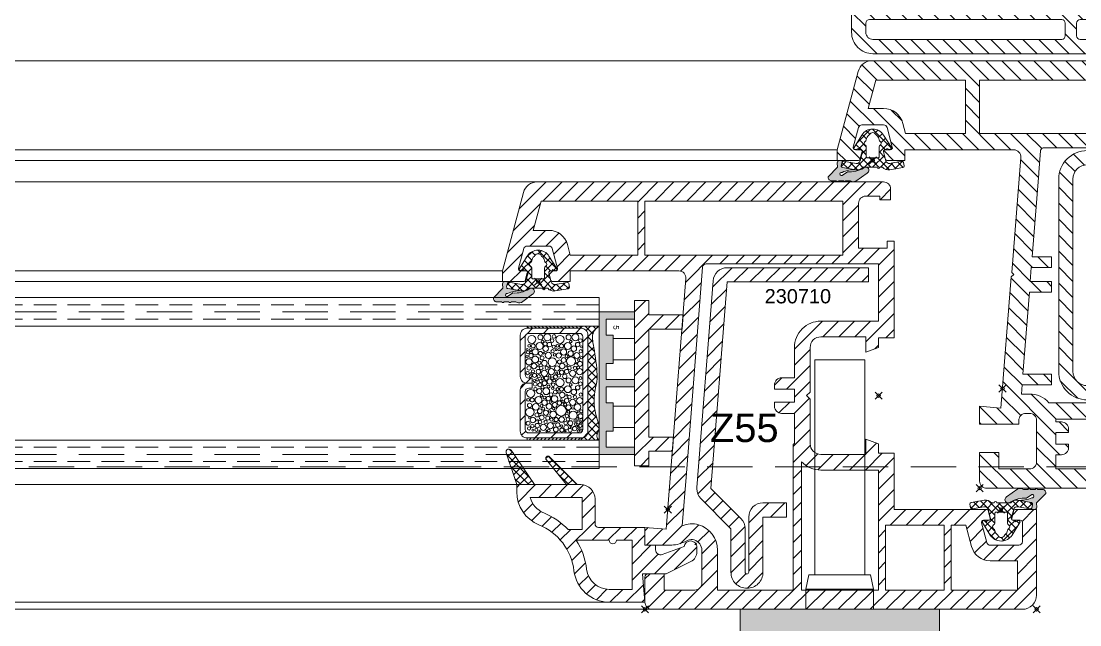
# Model space of a CAD drawing. Header units: millimetres. Extents: x -20000 to 230000, y -17405 to 24510.
# Drawn here: x -14829.1 to -14680.4, y -5974.2 to -5889.5 of the extents above; entities that cross this region are included whole.
import ezdxf

# ---------------------------------------------------------------- set-up
doc = ezdxf.new("R2010")
doc.units = ezdxf.units.MM
doc.header["$PDMODE"] = 35
doc.header["$PDSIZE"] = 0.5
doc.linetypes.add('CACHE', pattern=[9.525, 6.35, -3.175])
doc.layers.get('0').update_dxf_attribs({"lineweight": 13})
doc.layers.add('0 - Invisible', color=43, linetype='Continuous', lineweight=0, plot=False)
for name, color, linetype, lineweight in [('1 - Acier', 160, 'Continuous', 13), ('1 - INTERROMPU', 253, 'CACHE', 13), ('1 - Joint', 7, 'Continuous', 13), ('1 - PVC', 7, 'Continuous', 13), ('1 - Silicone', 40, 'Continuous', 13), ('1 - Vitrage', 252, 'Continuous', 13)]:
    doc.layers.add(name, color=color, linetype=linetype, lineweight=lineweight)
doc.layers.add('1 - Cache', color=7, linetype='Continuous', lineweight=0, true_color=0xffffff)
doc.styles.get("Standard").update_dxf_attribs({"font": 'ARIALUNI.TTF'})
pattern_1 = [(45, (-2912.3842, -784.6884), (-0.561266, 0.561266), []), (135, (-2912.3842, -784.6884), (-0.561266, -0.561266), [])]

# ---------------------------------------------------------------- blocks, each defined once
blk = doc.blocks.new('*U426')
at = {"layer": '1 - Acier'}
h = blk.add_hatch(dxfattribs=at)
h.set_pattern_fill('ANSI31', color=256, scale=0.5, style=0)
h.set_pattern_definition([(45, (-53.198, 0), (-1.12253, 1.12253), [])])
h.paths.add_polyline_path([(-1.19, 10.35, -0.414214), (-0.71, 9.87), (-0.71, 9.39), (0, 9.39), (0, 10.11, 0.414214), (-0.95, 11.06), (-6.75, 11.06, 0.414214), (-7.7, 10.11), (-7.7, 2.51, 0.414214), (-6.75, 1.56), (6.75, 1.56, 0.414214), (7.7, 2.51), (7.7, 10.11, 0.414214), (6.75, 11.06), (0.95, 11.06, 0.414214), (0, 10.11), (0, 9.39), (0.71, 9.39), (0.71, 9.87, -0.414214), (1.19, 10.35), (6.51, 10.35, -0.414214), (6.99, 9.87), (6.99, 2.75, -0.414214), (6.51, 2.27), (-6.51, 2.27, -0.414214), (-6.99, 2.75), (-6.99, 9.87, -0.414214), (-6.51, 10.35)])
at = {"layer": '1 - Silicone'}
h = blk.add_hatch(dxfattribs=at)
h.set_pattern_fill('ANSI31', color=256, scale=3, style=0)
h.set_pattern_definition([(135, (89.45962, 19.9178), (0.265165, 0.265165), [])])
h.paths.add_polyline_path([(-8, 2.51), (-7.7, 2.51), (-7.7, 10.11), (-8, 10.11)])
h = blk.add_hatch(dxfattribs=at)
h.set_pattern_fill('ANSI31', color=256, scale=3, style=0)
h.set_pattern_definition([(45, (-89.45962, 19.9178), (-0.265165, 0.265165), [])])
h.paths.add_polyline_path([(8, 10.11), (7.7, 10.11), (7.7, 2.51), (8, 2.51)])
h = blk.add_hatch(dxfattribs=at)
h.set_pattern_fill('ANSI37', color=256, scale=0.25, style=0)
h.set_pattern_definition([(45, (-53.198, 0), (-0.561266, 0.561266), []), (135, (-53.198, 0), (-0.561266, -0.561266), [])])
edge = h.paths.add_edge_path()
edge.add_arc((-6.75, 2.51), 0.95, 180, 270, ccw=False)
edge.add_line((-7.7, 2.51), (-8, 2.51))
edge.add_line((-8, 2.51), (-8, 0))
edge.add_spline(control_points=[(-8, 0), (-7.75, 0.3), (-7.07, 1.12), (-5.05, 0.73), (-1.23, 0.13), (0.48, 0.41), (1.65, 0.75), (4.92, 0.57), (6.11, -0.43), (7.45, 0.54), (7.9, 0.1), (8, 0)], knot_values=[0, 0, 0, 0, 1.112924, 3.032488, 5.381325, 7.006548, 8.100712, 8.980186, 10.784819, 12.190253, 12.587238, 12.587238, 12.587238, 12.587238], degree=3, periodic=0)
edge.add_line((8, 0), (8, 2.51))
edge.add_line((8, 2.51), (7.7, 2.51))
edge.add_arc((6.75, 2.51), 0.95, -90, 0, ccw=False)
edge.add_line((6.75, 1.56), (-6.75, 1.56))
at = {"layer": '0 - Invisible'}
for p, q in [((-8, 2.51), (-8, 0)), ((8, 2.51), (8, 0))]:
    blk.add_line(p, q, dxfattribs=at)
at = {"layer": '1 - Acier'}
blk.add_lwpolyline([(0, 9.39), (0, 10.11, 0.414214), (-0.95, 11.06), (-6.75, 11.06, 0.414214), (-7.7, 10.11), (-7.7, 2.51, 0.414214), (-6.75, 1.56), (6.75, 1.56, 0.414214), (7.7, 2.51), (7.7, 10.11, 0.414214), (6.75, 11.06), (0.95, 11.06, 0.414214), (0, 10.11)], format="xyb", dxfattribs=at)
blk.add_lwpolyline([(0.71, 9.39), (0.71, 9.87, -0.414214), (1.19, 10.35), (6.51, 10.35, -0.414214), (6.99, 9.87), (6.99, 2.75, -0.414214), (6.51, 2.27), (-6.51, 2.27, -0.414214), (-6.99, 2.75), (-6.99, 9.87, -0.414214), (-6.51, 10.35), (-1.19, 10.35, -0.414214), (-0.71, 9.87), (-0.71, 9.39)], format="xyb", close=True, dxfattribs=at)
at = {"layer": '1 - PVC'}
for centre, radius in [((-6.14, 9.44), 0.563), ((-5.22, 9.24), 0.282), ((-5.24, 9.8), 0.205), ((-4.73, 10.08), 0.13), ((-4.7, 9.6), 0.154), ((-4.39, 8.96), 0.435), ((-4.33, 9.97), 0.219), ((-4.32, 9.56), 0.16), ((-3.85, 9.55), 0.293), ((-3.7, 10.13), 0.171), ((-3.32, 8.96), 0.479), ((-2.99, 9.84), 0.435), ((-2.4, 9.14), 0.384), ((-2.12, 9.83), 0.286), ((-1.66, 9.27), 0.23), ((-1.42, 10.03), 0.232), ((-1.32, 9.57), 0.149), ((-1.09, 9.06), 0.286), ((-0.96, 9.65), 0.164), ((-0.35, 9.09), 0.156), ((0.14, 8.96), 0.267), ((0.83, 8.93), 0.241), ((1.44, 9.6), 0.563), ((2.36, 8.5), 0.486), ((2.36, 9.39), 0.282), ((2.34, 9.96), 0.205), ((3.13, 9.76), 0.302), ((3.33, 8.89), 0.472), ((4.09, 9.72), 0.597), ((4.47, 8.73), 0.282), ((4.87, 9.75), 0.154), ((5.18, 9.29), 0.384), ((5.64, 9.96), 0.283), ((5.95, 8.68), 0.307), ((6.03, 9.37), 0.243), ((6.36, 9.83), 0.229), ((6.56, 8.8), 0.219), ((6.61, 9.29), 0.138), ((-6.44, 7.27), 0.486), ((-6.44, 8.24), 0.358), ((-5.83, 7.94), 0.179), ((-5.53, 7.57), 0.277), ((-5.22, 8.34), 0.486), ((-4.83, 7.5), 0.384), ((-4.17, 8.23), 0.279), ((-4.22, 7.73), 0.13), ((-3.89, 7.12), 0.435), ((-3.54, 7.99), 0.282), ((-2.8, 7.68), 0.397), ((-2.86, 8.38), 0.223), ((-2.4, 8.5), 0.128), ((-2.12, 8.11), 0.256), ((-2.14, 7.35), 0.23), ((-1.63, 8.52), 0.307), ((-1.37, 7.68), 0.435), ((-0.96, 8.47), 0.236), ((-0.68, 7.4), 0.267), ((-0.71, 7.96), 0.186), ((-0.48, 8.7), 0.186), ((-0.3, 8.19), 0.22), ((0.01, 7.65), 0.337), ((0.24, 8.32), 0.276), ((0.6, 7.94), 0.219), ((1.13, 7.42), 0.486), ((1.13, 8.4), 0.358), ((1.75, 8.09), 0.179), ((2, 7.65), 0.189), ((2.75, 7.65), 0.384), ((3.19, 8.08), 0.209), ((3.59, 7.84), 0.21), ((3.95, 8.32), 0.335), ((4.16, 7.47), 0.361), ((4.82, 8.05), 0.334), ((4.9, 7.21), 0.276), ((5.18, 8.65), 0.128), ((5.46, 8.27), 0.256), ((5.44, 7.5), 0.23), ((6.21, 7.83), 0.435), ((6.72, 8.34), 0.102), ((6.74, 7.37), 0.105), ((-6.55, 6.32), 0.257), ((-6.14, 5.48), 0.563), ((-5.98, 6.58), 0.256), ((-5.42, 6.96), 0.307), ((-5.24, 5.84), 0.205), ((-5.11, 6.37), 0.232), ((-4.7, 6.02), 0.138), ((-4.47, 6.53), 0.23), ((-3.87, 5.65), 0.37), ((-3.97, 6.23), 0.189), ((-2.95, 6.56), 0.602), ((-2.06, 5.89), 0.366), ((-2.23, 6.89), 0.132), ((-1.6, 6.68), 0.435), ((-1.4, 5.97), 0.162), ((-1.02, 6.94), 0.179), ((-0.89, 6.12), 0.276), ((-0.71, 6.6), 0.195), ((-0.07, 5.48), 0.563), ((-0.22, 6.94), 0.362), ((-0.38, 6.3), 0.181), ((0.21, 6.43), 0.257), ((0.49, 7.09), 0.206), ((0.72, 6.5), 0.179), ((0.83, 5.84), 0.205), ((1.26, 6.14), 0.261), ((1.6, 6.73), 0.256), ((2.21, 6.25), 0.447), ((2.16, 7.12), 0.307), ((2.65, 6.81), 0.164), ((3.06, 6.22), 0.338), ((3.26, 7.02), 0.401), ((3.88, 5.32), 0.739), ((3.6, 6.37), 0.171), ((3.9, 6.94), 0.153), ((4.4, 6.44), 0.474), ((5.11, 6.02), 0.292), ((5.11, 6.68), 0.23), ((5.56, 6.32), 0.154), ((5.98, 6.84), 0.435), ((5.87, 5.79), 0.309), ((6.51, 6.07), 0.344), ((6.64, 7.04), 0.195), ((-6.44, 4.28), 0.358), ((-5.22, 4.38), 0.486), ((-5.22, 5.27), 0.282), ((-4.7, 5.63), 0.154), ((-4.37, 4.98), 0.435), ((-3.8, 4.55), 0.202), ((-3.08, 3.92), 0.63), ((-3.24, 4.96), 0.342), ((-2.98, 5.56), 0.277), ((-2.4, 5.17), 0.384), ((-2.4, 4.53), 0.128), ((-1.63, 4.56), 0.307), ((-1.53, 5.25), 0.309), ((-1.04, 5.61), 0.22), ((-0.94, 4.81), 0.309), ((-0.38, 4.28), 0.358), ((0.85, 4.38), 0.486), ((0.85, 5.27), 0.282), ((1.36, 5.63), 0.154), ((1.67, 5.17), 0.384), ((1.67, 4.53), 0.128), ((2.44, 4.56), 0.307), ((2.31, 5.3), 0.138), ((2.62, 5.07), 0.17), ((2.78, 5.56), 0.299), ((3, 4.76), 0.216), ((3.4, 4.29), 0.355), ((4.03, 4.31), 0.192), ((4.61, 4.52), 0.239), ((5.11, 5.25), 0.387), ((5.08, 4.38), 0.236), ((5.62, 4.69), 0.243), ((6.03, 5.25), 0.179), ((6.23, 4.61), 0.324), ((6.59, 5.22), 0.286), ((6.72, 4.74), 0.114), ((-6.44, 3.31), 0.486), ((-5.83, 3.97), 0.179), ((-5.42, 3), 0.307), ((-4.83, 3.54), 0.384), ((-4.16, 3.99), 0.381), ((-3.88, 3.12), 0.422), ((-3.24, 2.86), 0.171), ((-2.7, 2.67), 0.343), ((-2.78, 3.14), 0.112), ((-2.21, 2.94), 0.203), ((-2.12, 4.15), 0.256), ((-2.14, 3.38), 0.23), ((-1.6, 2.72), 0.435), ((-1.37, 3.71), 0.435), ((-0.38, 3.31), 0.486), ((0.24, 3.97), 0.179), ((0.65, 3), 0.307), ((1.24, 3.54), 0.384), ((1.95, 4.15), 0.256), ((1.93, 3.38), 0.23), ((2.47, 2.72), 0.435), ((2.7, 3.71), 0.435), ((3.36, 3.03), 0.463), ((3.48, 3.68), 0.167), ((4.5, 3.63), 0.567), ((4.06, 3), 0.0725), ((5.03, 3.08), 0.186), ((5.31, 3.38), 0.181), ((5.62, 4.02), 0.343), ((5.51, 2.9), 0.232), ((5.77, 3.28), 0.186), ((6, 3), 0.0923), ((6.13, 3.97), 0.106), ((6.38, 3.43), 0.307), ((6.33, 2.85), 0.149), ((6.61, 4.05), 0.263), ((6.72, 2.9), 0.156), ((-5.98, 2.61), 0.256), ((-5.1, 2.47), 0.125), ((-4.47, 2.56), 0.23), ((-3.58, 2.47), 0.165), ((-0.71, 2.61), 0.2), ((0.09, 2.61), 0.256), ((1.6, 2.56), 0.23), ((3.96, 2.51), 0.217), ((4.62, 2.61), 0.33), ((5.16, 2.51), 0.186), ((5.54, 2.46), 0.106), ((5.98, 2.61), 0.229), ((6.59, 2.54), 0.149)]:
    blk.add_circle(centre, radius, dxfattribs=at)
at = {"layer": '1 - Silicone'}
for points in [[(-8, 10.11), (-7.7, 10.11), (-7.7, 2.51), (-8, 2.51)], [(8, 10.11), (7.7, 10.11), (7.7, 2.51), (8, 2.51)]]:
    blk.add_lwpolyline(points, close=True, dxfattribs=at)
blk.add_open_spline([(-8, 0), (-7.75, 0.3), (-7.07, 1.12), (-5.05, 0.73), (-1.23, 0.13), (0.48, 0.41), (1.65, 0.75), (4.92, 0.57), (6.11, -0.43), (7.45, 0.54), (7.9, 0.1), (8, 0)], degree=3, knots=[0, 0, 0, 0, 1.112924, 3.032488, 5.381325, 7.006548, 8.100712, 8.980186, 10.784819, 12.190253, 12.587238, 12.587238, 12.587238, 12.587238], dxfattribs=at)
blk = doc.blocks.new('Rehau - Support calle de vitrage')
at = {"layer": '1 - PVC'}
h = blk.add_hatch(dxfattribs=at)
h.set_pattern_fill('ANSI31', color=256, scale=0.5, angle=180, style=0)
h.set_pattern_definition([(225, (-99742.6855, -319414.7135), (1.122532015, -1.122532015), [])])
h.paths.add_polyline_path([(7.57, 4.05), (7.57, 0.6), (9.57, 0.75), (9.57, 4.05), (11.59, 4.05), (11.59, 6.05), (-11.59, 6.05), (-11.59, 4.05), (-9.57, 4.05), (-9.57, -0.75), (-7.57, -0.6), (-7.57, 4.05)])
for p, q in [((-11.59, 4.05), (-11.59, 6.05)), ((-11.59, 6.05), (11.59, 6.05)), ((11.59, 6.05), (11.59, 4.05)), ((-9.57, 4.05), (-11.59, 4.05)), ((-9.57, -0.75), (-9.57, 4.05)), ((7.57, 4.05), (-7.57, 4.05)), ((-7.57, 4.05), (-7.57, -0.6)), ((7.57, 0.6), (7.57, 4.05)), ((11.59, 4.05), (9.57, 4.05)), ((9.57, 4.05), (9.57, 0.75)), ((9.57, 0.75), (7.57, 0.6)), ((-7.57, -0.6), (-9.57, -0.75))]:
    blk.add_line(p, q, dxfattribs=at)
blk.add_lwpolyline([(-11.59, 6.05), (-11.59, 4.05), (-9.57, 4.05), (-9.57, -0.75), (-7.57, -0.6), (-7.57, 4.05), (7.57, 4.05), (7.57, 0.6), (9.57, 0.75), (9.57, 4.05), (11.59, 4.05), (11.59, 6.05)], close=True, dxfattribs=at)
blk = doc.blocks.new('Rehau - Doucine 16.5x18')
at = {"layer": '1 - Joint', "linetype": 'ByBlock'}
h = blk.add_hatch(dxfattribs=at)
h.set_pattern_fill('ANSI37', color=256, scale=0.25, style=0)
h.set_pattern_definition(pattern_1)
h.paths.add_polyline_path([(-8.5, 15.5), (-8.5, 18), (-12.97, 19.48, 0.080019), (-13.1, 19.5, 0.414214), (-13.5, 19.1, 0.24877), (-13.32, 18.77)])
h = blk.add_hatch(dxfattribs=at)
h.set_pattern_fill('ANSI37', color=256, scale=0.25, style=0)
h.set_pattern_definition(pattern_1)
h.paths.add_polyline_path([(-8.5, 9.5), (-8.5, 11), (-12.01, 13.86, 0.631799), (-12.5, 13.62, 0.198912), (-12.41, 13.41)])
at = {"layer": '1 - PVC', "linetype": 'ByBlock'}
h = blk.add_hatch(dxfattribs=at)
h.set_pattern_fill('ANSI31', color=256, scale=0.5, style=0)
h.set_pattern_definition([(45, (-2912.3842, -784.6884), (-1.122532, 1.122532), [])])
h.paths.add_polyline_path([(-3, 7, -0.414214), (-2.5, 6.5), (-2.5, 0), (0, 0), (0, -1.5), (0.66, -1.5, -0.520567), (1.31, -2.44), (0.2, -5.5, 0.381131), (-0.6, -6.4, 0.414214), (0.3, -7.3), (0.94, -7.3, 0.285279), (2.29, -6.46), (4, -3), (4, 0.35), (8, 0), (8, 5, 0.379901), (3.59, 9.96, -0.272736), (-2.87, 14.89, 0.304849), (-7.5, 18), (-8.5, 18), (-8.5, 15.5), (-8.5, 11), (-8.5, 9.5), (-8.5, 9, 0.414214), (-6.5, 7)])
h.paths.add_polyline_path([(-6.7, 8.8), (-6.7, 16.1, -0.237024), (-4.54, 14.21, 0.106788), (-2.2, 10.79), (-2.2, 8.8)], flags=16)
h.paths.add_polyline_path([(-0.7, 9.63, 0.111788), (3.38, 8.18, -0.379901), (6.2, 5), (6.2, 1.8), (-0.7, 1.8), (-0.7, 4, 1), (-0.7, 5)], flags=16)
at = {"layer": '1 - Joint', "linetype": 'ByBlock'}
for points in [[(-8.5, 18), (-12.97, 19.48, 0.080019), (-13.1, 19.5, 0.414214), (-13.5, 19.1, 0.24877), (-13.32, 18.77), (-8.5, 15.5)], [(-8.5, 11), (-12.01, 13.86, 0.172454), (-12.2, 13.92, 0.414214), (-12.5, 13.62, 0.198912), (-12.41, 13.41), (-8.5, 9.5)]]:
    blk.add_lwpolyline(points, format="xyb", dxfattribs=at)
at = {"layer": '1 - PVC', "linetype": 'ByBlock'}
for points in [[(0.3, -7.3, -0.414214), (-0.6, -6.4, -0.381131), (0.2, -5.5), (1.31, -2.44, 0.520567), (0.66, -1.5), (0, -1.5), (0, 0), (-2.5, 0), (-2.5, 6.5, 0.414214), (-3, 7), (-6.5, 7, -0.414214), (-8.5, 9), (-8.5, 9.5), (-8.5, 11), (-8.5, 15.5), (-8.5, 18), (-7.5, 18, -0.304849), (-2.87, 14.89, 0.272736), (3.59, 9.96, -0.379901), (8, 5), (8, 0), (4, 0.35), (4, -3), (2.29, -6.46, -0.285279), (0.94, -7.3)], [(-2.2, 10.79, -0.106788), (-4.54, 14.21, 0.237024), (-6.7, 16.1), (-6.7, 8.8), (-2.2, 8.8)], [(3.38, 8.18, -0.379901), (6.2, 5), (6.2, 1.8), (-0.7, 1.8), (-0.7, 4, 1), (-0.7, 5), (-0.7, 9.63, 0.111788)]]:
    blk.add_lwpolyline(points, format="xyb", close=True, dxfattribs=at)
blk = doc.blocks.new('*U428')
at = {"layer": '1 - Joint', "linetype": 'ByBlock'}
blk.add_hatch(color=256, dxfattribs=at).paths.add_polyline_path([(2.84, 3.14), (2.84, 3.78, 0.57735), (2.84, 4.13), (2.84, 4.79, 0.57735), (2.84, 5.13), (2.84, 5.85, 0.419335), (2.27, 6.28), (0.94, 4.97), (0.31, 5, 0.477659), (0, 4.65), (0.11, 4.02, -0.406954), (0.36, 4.36), (0.75, 4.43, -0.418679), (0.98, 4.27), (1.3, 2.36, -0.125286), (1.66, 4.3, -1.387029), (2.11, 4.3), (1.59, 3.57, -0.153631), (1.05, 1.3, 0.167659), (0.93, 1.03), (0.93, 0.96, 0.744987), (1.78, 0.78), (2.91, 2.37, 0.250622)])
h = blk.add_hatch(dxfattribs=at)
h.set_pattern_fill('ANSI37', color=256, scale=0.25, style=0)
h.paths.add_polyline_path([(0.93, 0.96, -0.041156), (0.93, 1.03), (0.93, 1.36, 0.277105), (1.3, 2.36), (0.98, 4.27, 0.414214), (0.75, 4.43), (0.36, 4.36, 0.406954), (0.11, 4.02), (0.4, 2.34, -0.388879), (0.04, 1.77), (-1.23, 1.43, -0.414214), (-1.53, 1.73), (-1.53, 2.01), (-1.71, 2.01), (-1.54, 2.38, 0.109518), (-1.53, 2.46, 0.414214), (-1.73, 2.66, 0.140872), (-1.83, 2.63), (-3.58, 1.54, 0.258271), (-4.42, 0.01, 0.258271), (-3.58, -1.51), (-1.83, -2.61, 0.140872), (-1.73, -2.64, 0.414214), (-1.53, -2.44, 0.109518), (-1.54, -2.35), (-1.71, -1.99), (-1.53, -1.99), (-1.53, -1.79, -0.414214), (-1.23, -1.49), (0.04, -1.83, -0.388879), (0.4, -2.4), (0.1, -4.07, 0.043661), (0.1, -4.1, 0.36397), (0.27, -4.3), (0.76, -4.39, 0.037727), (0.79, -4.39, 0.370694), (0.99, -4.22), (1.31, -2.39, 0.271381), (0.93, -1.34), (0.93, -0.99, 1), (0.93, -0.59)])
h.paths.add_polyline_path([(-0.37, 0.71), (-0.37, -0.69, -0.414214), (-0.57, -0.89), (-1.9, -0.89, 0.267949), (-2.16, -1.04, -0.267949), (-2.42, -1.19, -0.271324), (-2.68, -1.04, 0.243431), (-2.91, -0.88, -0.210605), (-3.54, -0.52, 0.11634), (-3.65, -0.43, -0.281921), (-3.92, 0.01, -0.281921), (-3.65, 0.46, 0.11634), (-3.54, 0.55, -0.210605), (-2.91, 0.91, 0.243431), (-2.68, 1.06, -0.271324), (-2.42, 1.21, -0.267949), (-2.16, 1.06, 0.267949), (-1.9, 0.91), (-0.57, 0.91, -0.414214)], flags=16)
at = {"layer": '0 - Invisible', "linetype": 'ByBlock'}
blk.add_point((0, 0), dxfattribs=at)
at = {"layer": '1 - Joint', "linetype": 'ByBlock'}
for points in [[(2.11, 4.3), (1.59, 3.57, -0.153631), (1.05, 1.3, 1.13268), (1.78, 0.78), (2.91, 2.37, 0.250622), (2.84, 3.14), (2.84, 3.78, 0.57735), (2.84, 4.13), (2.84, 4.79, 0.57735), (2.84, 5.13), (2.84, 5.85, 0.419335), (2.27, 6.28), (0.94, 4.97), (0.31, 5, 0.477659), (0, 4.65), (0.4, 2.34, -0.388879), (0.04, 1.77), (-1.23, 1.43, -0.414214), (-1.53, 1.73), (-1.53, 2.01), (-1.71, 2.01), (-1.54, 2.38, 0.109518), (-1.53, 2.46, 0.414214), (-1.73, 2.66, 0.140872), (-1.83, 2.63), (-3.58, 1.54, 0.258271), (-4.42, 0.01, 0.258271), (-3.58, -1.51), (-1.83, -2.61, 0.140872), (-1.73, -2.64, 0.414214), (-1.53, -2.44, 0.109518), (-1.54, -2.35), (-1.71, -1.99), (-1.53, -1.99), (-1.53, -1.79, -0.414214), (-1.23, -1.49), (0.04, -1.83, -0.388879), (0.4, -2.4), (0.1, -4.07, 0.043661), (0.1, -4.1, 0.36397), (0.27, -4.3), (0.76, -4.39, 0.037727), (0.79, -4.39, 0.370694), (0.99, -4.22), (1.31, -2.39, 0.271381), (0.93, -1.34), (0.93, -0.99, 1), (0.93, -0.59), (0.93, 1.36, 0.277105), (1.3, 2.36, -0.125286), (1.66, 4.3, -1.387029)], [(-3.65, 0.46, 0.11634), (-3.54, 0.55, -0.210605), (-2.91, 0.91, 0.243431), (-2.68, 1.06, -0.271324), (-2.42, 1.21, -0.267949), (-2.16, 1.06, 0.267949), (-1.9, 0.91), (-0.57, 0.91, -0.414214), (-0.37, 0.71), (-0.37, -0.69, -0.414214), (-0.57, -0.89), (-1.9, -0.89, 0.267949), (-2.16, -1.04, -0.267949), (-2.42, -1.19, -0.271324), (-2.68, -1.04, 0.243431), (-2.91, -0.88, -0.210605), (-3.54, -0.52, 0.11634), (-3.65, -0.43, -0.281921), (-3.92, 0.01, -0.281921)]]:
    blk.add_lwpolyline(points, format="xyb", close=True, dxfattribs=at)
blk.add_lwpolyline([(1.3, 2.36), (0.98, 4.27, 0.414214), (0.75, 4.43), (0.36, 4.36, 0.406954), (0.11, 4.02)], format="xyb", dxfattribs=at)
blk = doc.blocks.new('*U424')
at = {"layer": '1 - PVC', "linetype": 'ByBlock', "lineweight": -2}
h = blk.add_hatch(color=0, dxfattribs=at)
h.dxf.hatch_style = 1
h.paths.add_polyline_path([(-2.75, -4), (-0.5, -4), (-0.5, 0), (0.5, 0), (0.5, -4), (2.75, -4), (2.75, -3), (6.75, -3), (6.75, -4), (9, -4), (9, 0), (10, 0), (10, -5), (-10, -5), (-10, 0), (-9, 0), (-9, -4), (-6.75, -4), (-6.75, -3), (-2.75, -3)])
at = {"layer": '1 - PVC', "color": 0, "linetype": 'ByBlock', "lineweight": -2}
for p, q in [((-10, -5), (-10, 0)), ((-10, 0), (-9, 0)), ((-10, 0), (10, 0)), ((-10, -5), (-10, 0)), ((-9, 0), (-9, -4)), ((-9, 0), (-9, -4)), ((-6.25, -3), (-6.25, 0)), ((-3.25, -3), (-3.25, 0)), ((-0.5, -4), (-0.5, 0)), ((-0.5, 0), (0.5, 0)), ((-0.5, -4), (-0.5, 0)), ((0.5, 0), (0.5, -4)), ((0.5, 0), (0.5, -4)), ((3.25, -3), (3.25, 0)), ((6.25, -3), (6.25, 0)), ((9, -4), (9, 0)), ((9, 0), (10, 0)), ((9, -4), (9, 0)), ((10, 0), (10, -5)), ((10, 0), (10, -5)), ((-9, -4), (-6.75, -4)), ((-9, -4), (-6.75, -4)), ((-6.75, -4), (-6.75, -3)), ((-6.75, -3), (-2.75, -3)), ((-6.75, -3), (-2.75, -3)), ((-6.75, -4), (-6.75, -3)), ((-2.75, -3), (-2.75, -4)), ((-2.75, -4), (-2.75, -3)), ((-2.75, -4), (-0.5, -4)), ((-2.75, -4), (-0.5, -4)), ((0.5, -4), (2.75, -4)), ((0.5, -4), (2.75, -4)), ((2.75, -4), (2.75, -3)), ((2.75, -3), (6.75, -3)), ((6.75, -3), (2.75, -3)), ((2.75, -4), (2.75, -3)), ((6.75, -3), (6.75, -4)), ((6.75, -4), (6.75, -3)), ((6.75, -4), (9, -4)), ((6.75, -4), (9, -4)), ((10, -5), (-10, -5)), ((10, -5), (-10, -5)), ((-10, -5), (10, -5))]:
    blk.add_line(p, q, dxfattribs=at)
at = {"color": 0, "linetype": 'ByBlock', "lineweight": -2}
blk.add_text('5', height=0.8, dxfattribs=at).set_placement((-8.12, -2.98))
blk = doc.blocks.new('*U804')
at = {"layer": '0 - Invisible'}
blk.add_point((-5, 520.22), dxfattribs=at)
at = {"layer": '1 - PVC'}
for p, q in [((9, -1), (9, 518)), ((8, 512), (8, 5)), ((-51, 501.88), (-51, 15.12)), ((-8.5, 18), (-8.5, 499)), ((-38.5, 20), (-38.5, 497)), ((-37, 497), (-37, 20))]:
    blk.add_line(p, q, dxfattribs=at)
at = {"layer": '1 - Vitrage', "linetype": 'CACHE', "ltscale": 0.5}
for p, q in [((-33.75, 510.56), (-33.75, 6.44)), ((-31.75, 510.56), (-31.75, 6.44)), ((-13.75, 510.56), (-13.75, 6.44)), ((-11.75, 510.56), (-11.75, 6.44))]:
    blk.add_line(p, q, dxfattribs=at)
at = {"layer": '1 - Vitrage', "linetype": 'CACHE'}
for p, q in [((-32.75, 510.56), (-32.75, 6.44)), ((-12.75, 510.56), (-12.75, 6.44))]:
    blk.add_line(p, q, dxfattribs=at)
at = {"layer": '1 - Vitrage'}
for points in [[(-34.75, 510.56), (-30.75, 510.56), (-30.75, 6.44), (-34.75, 6.44)], [(-10.75, 510.56), (-14.75, 510.56), (-14.75, 6.44), (-10.75, 6.44)]]:
    blk.add_lwpolyline(points, close=True, dxfattribs=at)
at = {"xscale": -1, "rotation": 180}
for name, p in [('Rehau - Doucine 16.5x18', (0, 517)), ('Rehau - Support calle de vitrage', (-22.75, 521.61)), ('*U426', (-22.75, 510.56)), ('*U428', (-37, 502.02))]:
    blk.add_blockref(name, p, dxfattribs=at)
blk.add_blockref('*U424', (-22.75, 515.56))
blk = doc.blocks.new('Rehau - Renfort 230710')
at = {"layer": '1 - Acier'}
h = blk.add_hatch(dxfattribs=at)
h.set_pattern_fill('ANSI31', color=256, scale=0.5, style=0)
h.paths.add_polyline_path([(13.32, -0.96), (17.53, -5.17, 0.198912), (18.95, -5.76), (25.07, -5.76, -0.414214), (25.32, -6.01, -0.414214), (25.07, -6.26), (17.32, -6.26, 0.414214), (15.32, -8.26), (15.32, -11.54), (17.32, -11.54), (17.32, -8.26), (25.07, -8.26, 0.414214), (27.32, -6.01, 0.414214), (25.07, -3.76), (18.95, -3.76), (14.73, 0.46, 0.198912), (13.32, 1.04, 0.019637), (13.16, 1.04), (-15.84, -1.25, 0.391392), (-17.68, -3.24), (-17.68, -23.09), (-15.68, -23.09), (-15.68, -3.24)])
blk.add_lwpolyline([(13.16, 1.04), (-15.84, -1.25, 0.391392), (-17.68, -3.24), (-17.68, -23.09), (-15.68, -23.09), (-15.68, -3.24), (13.32, -0.96), (17.53, -5.17, 0.198912), (18.95, -5.76), (25.07, -5.76, -0.414214), (25.32, -6.01, -0.414214), (25.07, -6.26), (17.32, -6.26, 0.414214), (15.32, -8.26), (15.32, -11.54), (17.32, -11.54), (17.32, -8.26), (25.07, -8.26, 0.414214), (27.32, -6.01, 0.414214), (25.07, -3.76), (18.95, -3.76), (14.73, 0.46, 0.198912), (13.32, 1.04, 0.019637)], format="xyb", close=True, dxfattribs=at)
blk = doc.blocks.new('Rehau - Gamme Performance - Z55')
at = {"layer": '1 - PVC'}
h = blk.add_hatch(dxfattribs=at)
h.set_pattern_fill('ANSI31', color=256, scale=0.5, angle=90, style=0)
h.set_pattern_definition([(225, (0, 0), (-1.122532, 1.122532), [])])
edge = h.paths.add_edge_path(flags=16)
edge.add_line((-65.87, 51.2), (-65.47, 49.7))
edge.add_line((-65.47, 49.7), (-56, 49.7))
edge.add_line((-56, 49.7), (-56, 57.3))
edge.add_line((-56, 57.3), (-69.58, 57.3))
edge.add_line((-69.58, 57.3), (-70.68, 53.2))
edge.add_line((-70.68, 53.2), (-68.48, 53.2))
edge.add_arc((-68.48, 50.5), 2.7, 15, 90, ccw=False)
h.paths.add_polyline_path([(-27.2, 57.3), (-27.2, 49.7), (-55, 49.7), (-55, 57.3)], flags=16)
edge = h.paths.add_edge_path()
edge.add_line((-52.3, 5), (-54.5, 5))
edge.add_arc((-54.5, 4.5), 0.5, 90, 180)
edge.add_line((-55, 4.5), (-55, 1))
edge.add_arc((-54, 1), 1, 180, 270)
edge.add_line((-54, 0), (-2, 0))
edge.add_arc((-2, 2), 2, 270, 360)
edge.add_line((0, 2), (0, 14))
edge.add_line((0, 14), (-3.01, 14))
edge.add_arc((-3.01, 13.8), 0.2, 90, 165)
edge.add_line((-3.2, 13.85), (-3.49, 12.75))
edge.add_arc((-3.3, 12.7), 0.2, 165, 270)
edge.add_line((-3.3, 12.5), (-2.3, 12.5))
edge.add_arc((-2.3, 12.2), 0.3, 0, 90, ccw=False)
edge.add_line((-2, 12.2), (-2, 9.5))
edge.add_arc((-2.5, 9.5), 0.5, -90, 0, ccw=False)
edge.add_line((-2.5, 9), (-6.52, 9))
edge.add_arc((-6.52, 9.5), 0.5, 195, 270, ccw=False)
edge.add_line((-7, 9.37), (-7.74, 12.12))
edge.add_arc((-7.45, 12.2), 0.3, 90, 195, ccw=False)
edge.add_line((-7.45, 12.5), (-6.7, 12.5))
edge.add_arc((-6.7, 12.7), 0.2, 270, 375)
edge.add_line((-6.51, 12.75), (-6.8, 13.85))
edge.add_arc((-6.99, 13.8), 0.2, 15, 90)
edge.add_line((-6.99, 14), (-20, 14))
edge.add_line((-20, 14), (-20, 21.9))
edge.add_line((-20, 21.9), (-22.2, 21.9))
edge.add_line((-22.2, 21.9), (-22.2, 23.24))
edge.add_line((-22.2, 23.24), (-24, 23.9))
edge.add_line((-24, 23.9), (-24, 21.75))
edge.add_line((-24, 21.75), (-30.3, 21.75))
edge.add_arc((-30.3, 23.25), 1.5, 180, 270, ccw=False)
edge.add_line((-31.8, 23.25), (-31.8, 29.5))
edge.add_line((-31.8, 29.5), (-32.3, 30))
edge.add_line((-32.3, 30), (-31.8, 30.5))
edge.add_line((-31.8, 30.5), (-31.8, 36.75))
edge.add_arc((-30.3, 36.75), 1.5, 90, 180, ccw=False)
edge.add_line((-30.3, 38.25), (-24, 38.25))
edge.add_line((-24, 38.25), (-24, 36.1))
edge.add_line((-24, 36.1), (-22.2, 36.76))
edge.add_line((-22.2, 36.76), (-22.2, 38.1))
edge.add_line((-22.2, 38.1), (-20, 38.1))
edge.add_line((-20, 38.1), (-20, 51.7))
edge.add_line((-20, 51.7), (-21, 51.7))
edge.add_line((-21, 51.7), (-21, 50.7))
edge.add_line((-21, 50.7), (-25, 50.7))
edge.add_line((-25, 50.7), (-25, 57))
edge.add_arc((-24, 57), 1, 90, 180, ccw=False)
edge.add_line((-24, 58), (-22, 58))
edge.add_line((-22, 58), (-22, 57.5))
edge.add_line((-22, 57.5), (-20.5, 57.5))
edge.add_line((-20.5, 57.5), (-20.5, 59))
edge.add_arc((-21.5, 59), 1, 0, 90)
edge.add_line((-21.5, 60), (-30, 60))
edge.add_line((-30, 60), (-70.12, 60))
edge.add_arc((-70.12, 58), 2, 90, 165)
edge.add_line((-72.05, 58.52), (-75, 47.5))
edge.add_line((-75, 47.5), (-75, 46))
edge.add_line((-75, 46), (-71.99, 46))
edge.add_arc((-71.99, 46.2), 0.2, 270, 345)
edge.add_line((-71.8, 46.15), (-71.51, 47.25))
edge.add_arc((-71.7, 47.3), 0.2, 345, 450)
edge.add_line((-71.7, 47.5), (-72.45, 47.5))
edge.add_arc((-72.45, 47.8), 0.3, 165, 270, ccw=False)
edge.add_line((-72.74, 47.88), (-72, 50.63))
edge.add_arc((-71.52, 50.5), 0.5, 90, 165, ccw=False)
edge.add_line((-71.52, 51), (-68.48, 51))
edge.add_arc((-68.48, 50.5), 0.5, 15, 90, ccw=False)
edge.add_line((-68, 50.63), (-67.26, 47.88))
edge.add_arc((-67.55, 47.8), 0.3, -90, 15, ccw=False)
edge.add_line((-67.55, 47.5), (-68.3, 47.5))
edge.add_arc((-68.3, 47.3), 0.2, 90, 195)
edge.add_line((-68.49, 47.25), (-68.2, 46.15))
edge.add_arc((-68.01, 46.2), 0.2, 195, 270)
edge.add_line((-68.01, 46), (-65.5, 46))
edge.add_line((-65.5, 46), (-65.5, 47.5))
edge.add_line((-65.5, 47.5), (-50.23, 47.5))
edge.add_arc((-50.23, 46.5), 1, -4.5, 90, ccw=False)
edge.add_line((-49.23, 46.42), (-52, 11.24))
edge.add_line((-52, 11.24), (-55, 11.5))
edge.add_line((-55, 11.5), (-55, 9))
edge.add_line((-55, 9), (-51.51, 9))
edge.add_arc((-51.51, 14), 5, 270, 295)
edge.add_line((-49.4, 9.47), (-48.93, 9.69))
edge.add_arc((-48.42, 8.6), 1.2, 74.2089, 115, ccw=False)
edge.add_arc((-48.5, 8.31), 1.5, 0, 74.2089, ccw=False)
edge.add_line((-47, 8.31), (-47, 3.7))
edge.add_arc((-48, 3.7), 1, -90, 0, ccw=False)
edge.add_line((-48, 2.7), (-52.3, 2.7))
edge.add_line((-52.3, 2.7), (-52.3, 5))
edge = h.paths.add_edge_path(flags=16)
edge.add_arc((-35.8, 28.5), 1, 180, 270)
edge.add_line((-35.8, 27.5), (-34, 27.5))
edge.add_line((-34, 27.5), (-34, 23.25))
edge.add_arc((-34, 23.05), 0.2, 90, 180)
edge.add_line((-34.2, 23.05), (-34.2, 2.7))
edge.add_line((-34.2, 2.7), (-44.8, 2.7))
edge.add_line((-44.8, 2.7), (-44.8, 4.2))
edge.add_line((-44.8, 4.2), (-44.8, 5.8))
edge.add_line((-44.8, 5.8), (-44.8, 8.31))
edge.add_arc((-48.5, 8.31), 3.7, 360, 434.2089)
edge.add_arc((-48.42, 8.6), 3.4, 74.2089, 113.1443)
edge.add_line((-49.75, 11.73), (-49.17, 19.1))
edge.add_line((-49.17, 19.1), (-46.9, 48.04))
edge.add_arc((-46.4, 48), 0.5, 90, 175.5, ccw=False)
edge.add_line((-46.4, 48.5), (-31.9, 48.5))
edge.add_line((-31.9, 48.5), (-22.2, 48.5))
edge.add_line((-22.2, 48.5), (-22.2, 40.45))
edge.add_line((-22.2, 40.45), (-30.3, 40.45))
edge.add_arc((-30.3, 36.75), 3.7, 90, 180)
edge.add_line((-34, 36.75), (-34, 32.5))
edge.add_line((-34, 32.5), (-35.8, 32.5))
edge.add_arc((-35.8, 31.5), 1, 90, 180)
edge.add_line((-36.8, 31.5), (-36.8, 30.9))
edge.add_line((-36.8, 30.9), (-34, 30.9))
edge.add_line((-34, 30.9), (-34, 29.1))
edge.add_line((-34, 29.1), (-36.8, 29.1))
edge.add_line((-36.8, 29.1), (-36.8, 28.5))
edge = h.paths.add_edge_path(flags=16)
edge.add_line((-22.2, 2.7), (-22.2, 19.55))
edge.add_line((-22.2, 19.55), (-30.3, 19.55))
edge.add_arc((-30.3, 23.25), 3.7, 223.1363, 270, ccw=False)
edge.add_line((-33, 20.72), (-33, 2.7))
edge.add_line((-33, 2.7), (-22.2, 2.7))
h.paths.add_polyline_path([(-13, 11.8), (-13, 2.7), (-21.2, 2.7), (-21.2, 11.8)], flags=16)
edge = h.paths.add_edge_path(flags=16)
edge.add_arc((-6.52, 9.5), 2.7, 195, 270, ccw=False)
edge.add_line((-9.13, 8.8), (-9.93, 11.8))
edge.add_line((-9.93, 11.8), (-12, 11.8))
edge.add_line((-12, 11.8), (-12, 2.7))
edge.add_line((-12, 2.7), (-2.7, 2.7))
edge.add_line((-2.7, 2.7), (-2.7, 6.8))
edge.add_line((-2.7, 6.8), (-6.52, 6.8))
at = {"layer": '0 - Invisible'}
for p in [(-69.98, 46), (-22.19, 30), (-8, 17), (-51.78, 14), (-4.99, 14), (-55, 0), (0, 0)]:
    blk.add_point(p, dxfattribs=at)
at = {"layer": '1 - PVC', "linetype": 'ByBlock', "flags": 128}
for points in [[(-52.3, 5), (-54.5, 5, 0.414214), (-55, 4.5), (-55, 1, 0.414214), (-54, 0), (-2, 0, 0.414214), (0, 2), (0, 14), (-3.01, 14, 0.339454), (-3.2, 13.85), (-3.49, 12.75, 0.493145), (-3.3, 12.5), (-2.3, 12.5, -0.414214), (-2, 12.2), (-2, 9.5, -0.414214), (-2.5, 9), (-6.52, 9, -0.339454), (-7, 9.37), (-7.74, 12.12, -0.493145), (-7.45, 12.5), (-6.7, 12.5, 0.493145), (-6.51, 12.75), (-6.8, 13.85, 0.339454), (-6.99, 14), (-20, 14), (-20, 21.9), (-22.2, 21.9), (-22.2, 23.24), (-24, 23.9), (-24, 21.75), (-30.3, 21.75, -0.414214), (-31.8, 23.25), (-31.8, 29.5), (-32.3, 30), (-31.8, 30.5), (-31.8, 36.75, -0.414214), (-30.3, 38.25), (-24, 38.25), (-24, 36.1), (-22.2, 36.76), (-22.2, 38.1), (-20, 38.1), (-20, 51.7), (-21, 51.7), (-21, 50.7), (-25, 50.7), (-25, 57, -0.414214), (-24, 58), (-22, 58), (-22, 57.5), (-20.5, 57.5), (-20.5, 59, 0.414214), (-21.5, 60), (-30, 60), (-70.12, 60, 0.339454), (-72.05, 58.52), (-75, 47.5), (-75, 46), (-71.99, 46, 0.339454), (-71.8, 46.15), (-71.51, 47.25, 0.493145), (-71.7, 47.5), (-72.45, 47.5, -0.493145), (-72.74, 47.88), (-72, 50.63, -0.339454), (-71.52, 51), (-68.48, 51, -0.339454), (-68, 50.63), (-67.26, 47.88, -0.493145), (-67.55, 47.5), (-68.3, 47.5, 0.493145), (-68.49, 47.25), (-68.2, 46.15, 0.339454), (-68.01, 46), (-65.5, 46), (-65.5, 47.5), (-50.23, 47.5, -0.437409), (-49.23, 46.42), (-52, 11.24), (-55, 11.5), (-55, 9), (-51.51, 9, 0.109518), (-49.4, 9.47), (-48.93, 9.69, -0.179888), (-48.09, 9.75, -0.335609), (-47, 8.31), (-47, 3.7, -0.414214), (-48, 2.7), (-52.3, 2.7)], [(-65.87, 51.2), (-65.47, 49.7), (-56, 49.7), (-56, 57.3), (-69.58, 57.3), (-70.68, 53.2), (-68.48, 53.2, -0.339454)], [(-36.8, 28.5, 0.414214), (-35.8, 27.5), (-34, 27.5), (-34, 23.25, 0.414214), (-34.2, 23.05), (-34.2, 2.7), (-44.8, 2.7), (-44.8, 4.2), (-44.8, 5.8), (-44.8, 8.31, 0.335609), (-47.49, 11.87, 0.171541), (-49.75, 11.73), (-49.17, 19.1), (-46.9, 48.04, -0.391392), (-46.4, 48.5), (-31.9, 48.5), (-22.2, 48.5), (-22.2, 40.45), (-30.3, 40.45, 0.414214), (-34, 36.75), (-34, 32.5), (-35.8, 32.5, 0.414214), (-36.8, 31.5), (-36.8, 30.9), (-34, 30.9), (-34, 29.1), (-36.8, 29.1)], [(-22.2, 2.7), (-22.2, 19.55), (-30.3, 19.55, -0.20738), (-33, 20.72), (-33, 2.7)], [(-6.52, 6.8, -0.339454), (-9.13, 8.8), (-9.93, 11.8), (-12, 11.8), (-12, 2.7), (-2.7, 2.7), (-2.7, 6.8)]]:
    blk.add_lwpolyline(points, format="xyb", close=True, dxfattribs=at)
at = {"layer": '1 - PVC', "linetype": 'ByBlock'}
for points in [[(-27.2, 57.3), (-27.2, 49.7), (-55, 49.7), (-55, 57.3)], [(-13, 11.8), (-13, 2.7), (-21.2, 2.7), (-21.2, 11.8)]]:
    blk.add_lwpolyline(points, close=True, dxfattribs=at)
blk = doc.blocks.new('*U803')
at = {"layer": '1 - PVC'}
for p, q in [((15.12, 60), (595.88, 60)), ((591, 47.5), (20, 47.5)), ((20, 46), (591, 46))]:
    blk.add_line(p, q, dxfattribs=at)
at = {"xscale": -1}
for name, p, rotation in [('*U428', (596, 46), 89.99999999999937), ('Rehau - Renfort 230710', (572.32, 13.27), 89.99999999999937), ('*U428', (614.01, -3), 269.9999999999993)]:
    blk.add_blockref(name, p, dxfattribs=dict(at, rotation=rotation))
blk.add_blockref('Rehau - Gamme Performance - Z55', (619, -17))
for s, insert, char_height, attachment_point in [('230710', (585.48, 27.95), 2, 2), ('Z55', (577.96, 8.45), 4, 5)]:
    blk.add_mtext(s, dxfattribs=dict(insert=insert, char_height=char_height, attachment_point=attachment_point))
blk = doc.blocks.new('*U146')
at = {"layer": '1 - Cache', "linetype": 'ByBlock'}
h = blk.add_hatch(color=256, dxfattribs=at)
h.paths.add_polyline_path([(32.14, -29, 0.414214), (33.64, -27.5), (33.64, -26), (5.64, -26), (5.64, -27.5, 0.414214), (7.14, -29)])
h.paths.add_polyline_path([(24.14, -26), (22.87, -22.95, 0.666426), (16.41, -22.95), (15.14, -26)], flags=16)
h.paths.add_polyline_path([(5.64, -17), (5.64, -26), (15.14, -26), (16.41, -22.95, -0.666426), (22.87, -22.95), (24.14, -26), (33.64, -26), (33.64, -17)])
at = {"layer": '1 - Acier', "linetype": 'ByBlock'}
for p, q in [((23.14, 18), (16.14, 18)), ((16.14, -12.15), (16.14, 18)), ((23.14, -12.15), (23.14, 18))]:
    blk.add_line(p, q, dxfattribs=at)
at = {"layer": '1 - PVC', "linetype": 'ByBlock'}
for p, q in [((14.89, -14.15), (15.32, -12.15)), ((23.96, -12.15), (15.32, -12.15)), ((24.39, -14.15), (23.96, -12.15)), ((14.89, -17), (14.89, -14.15)), ((24.39, -14.15), (14.89, -14.15)), ((24.39, -17), (24.39, -14.15)), ((33.64, -17), (5.64, -17)), ((5.64, -17), (5.64, -27.5)), ((33.64, -17), (33.64, -27.5))]:
    blk.add_line(p, q, dxfattribs=at)
blk = doc.blocks.new('Rehau - DL98')
at = {"layer": '1 - PVC', "linetype": 'ByBlock'}
h = blk.add_hatch(dxfattribs=at)
h.set_pattern_fill('ANSI31', color=256, scale=0.5, angle=270, style=0)
h.set_pattern_definition([(315, (98, 0), (1.122532, 1.122532), [])])
h.paths.add_polyline_path([(1.88, 37.82, 0.396669), (0, 35.82), (0, 0), (1.8, 0, 0.468969), (3.77, 2.36), (3, 6.5), (3, 15), (38, 15), (39.8, 15, 0.468969), (41.77, 17.36), (41, 21.5), (41, 22.5, -0.414214), (41.5, 23), (51.3, 23), (51.3, 16, 0.414214), (51.8, 15.5), (59, 15.5), (59, 18.2), (54, 18.2), (54, 23.2), (68, 23.2), (86, 23.2), (86, 18.2), (81, 18.2), (81, 15.5), (89.7, 15.5, 0.414214), (90.2, 16), (90.2, 20.5), (89.7, 20.5, -0.414214), (88.7, 21.5), (88.7, 22, -0.414214), (89.7, 23), (94.3, 23, -0.414214), (95, 22.3), (95, 21.5), (94.23, 17.36, 0.285002), (95, 15.4), (95, 15), (98, 15), (98, 25.9), (98, 66, 0.414214), (97, 67), (93, 67), (93, 64.3), (95.3, 64.3), (95.3, 60, -0.414214), (94.3, 59), (88.5, 59, -0.414214), (87.5, 60), (87.5, 60.5, -0.414214), (88.5, 61.5), (89, 61.5), (89, 67), (86.5, 67), (86.76, 64), (68.33, 62.55), (68, 62.22), (67.72, 62.5), (51.58, 61.23, -0.437409), (50.5, 62.23), (50.5, 77.5), (52, 77.5), (52, 80.01, 0.339454), (51.85, 80.2), (50.75, 80.49, 0.493145), (50.5, 80.3), (50.5, 79.55, -0.493145), (50.12, 79.26), (47.37, 80, -0.339454), (47, 80.48), (47, 83.52, -0.339454), (47.37, 84), (50.12, 84.74, -0.493145), (50.5, 84.45), (50.5, 83.7, 0.493145), (50.75, 83.51), (51.85, 83.8, 0.339454), (52, 83.99), (52, 87), (50.5, 87), (39.48, 84.05, 0.339454), (38, 82.12), (38, 40)])
h.paths.add_polyline_path([(38, 37.3), (38, 17.7), (2.3, 17.7), (2.3, 35.14)], flags=16)
h.paths.add_polyline_path([(40, 37.41, 0.327538), (40.7, 38.37), (40.7, 41), (48.2, 41), (48.2, 25.7), (46.3, 25.7), (44, 25.7), (40, 25.7)], flags=16)
h.paths.add_polyline_path([(40.7, 43), (40.7, 67), (48.2, 67), (48.2, 43)], flags=16)
h.paths.add_polyline_path([(50.2, 57.57), (50.2, 57.95, -0.391392), (50.66, 58.45), (53.7, 58.69), (53.83, 58.7), (65.5, 59.62), (65.5, 56.9), (67, 56.9), (67, 59.74), (69, 59.89), (69, 56.9), (70.5, 56.9), (70.5, 60.01), (82, 60.92), (82, 56.9), (83.5, 56.9), (83.5, 61.03), (84.8, 61.14), (84.8, 60.5), (84.8, 60, 0.228871), (86, 57.27), (86, 25.9), (50.2, 25.9)], flags=16)
h.paths.add_polyline_path([(40.7, 69), (40.7, 81.58), (44.7, 82.65), (44.7, 80.48, 0.339454), (46.78, 77.78), (48.2, 77.39), (48.2, 69)], flags=16)
h.paths.add_polyline_path([(88.3, 43), (95.3, 43), (95.3, 25.7), (88.3, 25.7)], flags=16)
h.paths.add_polyline_path([(88.3, 45), (88.3, 56.3), (88.7, 56.3), (88.7, 55.5, 0.414214), (89.7, 54.5), (90.2, 54.5), (90.2, 56.3), (91.8, 56.3), (91.8, 54.5), (92.3, 54.5, 0.414214), (93.3, 55.5), (93.3, 56.3), (95.3, 56.3), (95.3, 45)], flags=16)
h.paths.add_polyline_path([(98, 15), (95, 15), (95, 0, 0.414214), (98, 3)], flags=17)
at = {"layer": '0 - Invisible'}
for p in [(52, 82), (84, 63.78), (0, 37.71), (70, 18.2), (95, 15), (98, 15)]:
    blk.add_point(p, dxfattribs=at)
at = {"layer": '0 - Invisible', "linetype": 'ByBlock'}
blk.add_point((98, 67), dxfattribs=at)
at = {"layer": '1 - PVC', "linetype": 'ByBlock'}
for points in [[(98, 66, 0.414214), (97, 67), (93, 67), (93, 64.3), (95.3, 64.3), (95.3, 60, -0.414214), (94.3, 59), (88.5, 59, -0.414214), (87.5, 60), (87.5, 60.5, -0.414214), (88.5, 61.5), (89, 61.5), (89, 67), (86.5, 67), (86.76, 64), (68.33, 62.55), (68, 62.22), (67.72, 62.5), (67.72, 62.5), (51.58, 61.23, -0.437409), (50.5, 62.23), (50.5, 77.5), (52, 77.5), (52, 80.01, 0.339454), (51.85, 80.2), (50.75, 80.49, 0.493145), (50.5, 80.3), (50.5, 79.55, -0.493145), (50.12, 79.26), (47.37, 80, -0.339454), (47, 80.48), (47, 83.52, -0.339454), (47.37, 84), (50.12, 84.74, -0.493145), (50.5, 84.45), (50.5, 83.7, 0.493145), (50.75, 83.51), (51.85, 83.8, 0.339454), (52, 83.99), (52, 87), (50.5, 87), (39.48, 84.05, 0.339454), (38, 82.12), (38, 40), (1.88, 37.82, 0.396669), (0, 35.82), (0, 0), (1.8, 0, 0.468969), (3.77, 2.36), (3, 6.5), (3, 15), (38, 15), (39.8, 15, 0.468969), (41.77, 17.36), (41, 21.5), (41, 22.5, -0.414214), (41.5, 23), (51.3, 23), (51.3, 16, 0.414214), (51.8, 15.5), (59, 15.5), (59, 18.2), (54, 18.2), (54, 23.2), (68, 23.2), (86, 23.2), (86, 18.2), (81, 18.2), (81, 15.5), (89.7, 15.5, 0.414214), (90.2, 16), (90.2, 20.5), (89.7, 20.5, -0.414214), (88.7, 21.5), (88.7, 22, -0.414214), (89.7, 23), (94.3, 23, -0.414214), (95, 22.3), (95, 21.5), (94.23, 17.36, 0.285002), (95, 15.4), (95, 0, 0.414214), (98, 3), (98, 25.9), (98, 66, 0.414214)], [(40.7, 69), (40.7, 81.58), (44.7, 82.65), (44.7, 80.48, 0.339454), (46.78, 77.78), (48.2, 77.39), (48.2, 69), (40.7, 69)], [(50.2, 57.57), (50.2, 57.95, -0.285121), (50.48, 58.4, -0.095602), (50.66, 58.45), (53.7, 58.69), (53.83, 58.7), (65.5, 59.62), (65.5, 56.9), (67, 56.9), (67, 59.74), (69, 59.89), (69, 56.9), (70.5, 56.9), (70.5, 60.01), (82, 60.92), (82, 56.9), (83.5, 56.9), (83.5, 61.03), (84.8, 61.14), (84.8, 60.5), (84.8, 60, 0.228871), (86, 57.27), (86, 25.9), (50.2, 25.9), (50.2, 57.57)], [(88.3, 45), (88.3, 56.3), (88.7, 56.3), (88.7, 55.5, 0.414214), (89.7, 54.5), (90.2, 54.5), (90.2, 56.3), (91.8, 56.3), (91.8, 54.5), (92.3, 54.5, 0.414214), (93.3, 55.5), (93.3, 56.3), (95.3, 56.3), (95.3, 45), (88.3, 45)], [(40, 37.41, 0.327538), (40.7, 38.37), (40.7, 41), (48.2, 41), (48.2, 25.7), (46.3, 25.7), (44, 25.7), (40, 25.7), (40, 37.41, 0.327538)]]:
    blk.add_lwpolyline(points, format="xyb", close=True, dxfattribs=at)
for points in [[(40.7, 43), (40.7, 67), (48.2, 67), (48.2, 43), (40.7, 43)], [(88.3, 43), (95.3, 43), (95.3, 25.7), (88.3, 25.7), (88.3, 43)], [(38, 37.3), (38, 17.7), (2.3, 17.7), (2.3, 35.14), (38, 37.3)]]:
    blk.add_lwpolyline(points, close=True, dxfattribs=at)
blk = doc.blocks.new('Rehau - Renfort TR 35 61')
at = {"layer": '1 - Acier', "linetype": 'ByBlock'}
h = blk.add_hatch(dxfattribs=at)
h.set_pattern_fill('ANSI31', color=256, scale=0.5, style=0)
h.paths.add_polyline_path([(4, 15, 0.414214), (0, 11), (0, 0.25), (2, 0.25), (2, 11, -0.414214), (4, 13), (31, 13, -0.414214), (33, 11), (33, -11, -0.414214), (31, -13), (4, -13, -0.414214), (2, -11), (2, -0.25), (0, -0.25), (0, -11, 0.414214), (4, -15), (31, -15, 0.414214), (35, -11), (35, 11, 0.414214), (31, 15)])
blk.add_lwpolyline([(4, 15), (31, 15, -0.414214), (35, 11), (35, -11, -0.414214), (31, -15), (4, -15, -0.414214), (0, -11), (0, -0.25), (2, -0.25), (2, -11, 0.414214), (4, -13), (31, -13, 0.414214), (33, -11), (33, 11, 0.414214), (31, 13), (4, 13, 0.414214), (2, 11), (2, 0.25), (0, 0.25), (0, 11, -0.414214)], format="xyb", close=True, dxfattribs=at)
blk = doc.blocks.new('Rehau - Coulisse C3')
at = {"layer": '1 - Joint', "linetype": 'ByBlock'}
for points in [[(47.27, -8.5), (44.02, -8.5), (45.15, -16.07, 0.371453), (45.64, -16.5, 0.371453), (46.14, -16.07)], [(46.27, -26, 0.414214), (45.27, -27), (45.27, -27.5), (47.27, -27.5), (47.27, -27, 0.414214)]]:
    blk.add_hatch(color=256, dxfattribs=at).paths.add_polyline_path(points)
at = {"layer": '1 - PVC', "linetype": 'ByBlock'}
h = blk.add_hatch(dxfattribs=at)
h.set_pattern_fill('ANSI31', color=256, scale=0.5, style=0)
h.paths.add_polyline_path([(44.27, 0), (37.27, 0), (0, 0), (0.49, -8), (0.91, -14.96), (2.77, -15.89), (2.36, -9.03, -0.432221), (2.85, -8.5), (8.07, -8.5, -0.414214), (8.57, -9), (8.57, -30.1, -0.414214), (8.07, -30.6), (4.15, -30.6, -0.396433), (3.65, -30.13), (3.26, -23.87), (1.53, -25.02), (2.09, -34.18, 0.396433), (5.09, -37), (44.27, -37, 0.414214), (47.27, -34), (47.27, -27.5), (45.27, -27.5), (43.02, -27.5), (43.02, -29), (45.27, -29), (45.27, -30.6), (37.27, -30.6), (37.27, -29), (39.52, -29), (39.52, -27.5), (35.67, -27.5), (35.67, -30.1, -0.414214), (35.17, -30.6), (17.77, -30.6, -0.414214), (17.27, -30.1), (17.27, -9, -0.414214), (17.77, -8.5), (35.17, -8.5, -0.414214), (35.67, -9), (35.67, -10), (37.27, -10), (37.27, -8.5), (39.52, -8.5), (39.52, -7), (37.27, -7), (37.27, -5.4), (45.27, -5.4), (45.27, -7), (43.02, -7), (43.02, -8.5), (44.02, -8.5), (47.27, -8.5), (47.27, -3, 0.414214)])
h.paths.add_polyline_path([(17.77, -2), (44.27, -2, -0.414214), (45.27, -3), (45.27, -3.8), (37.27, -3.8, 0.414214), (35.67, -5.4), (35.67, -6.4, -0.414214), (35.17, -6.9), (17.77, -6.9, -0.414214), (17.27, -6.4), (17.27, -2.5, -0.414214)], flags=16)
h.paths.add_polyline_path([(15.67, -2.5), (15.67, -6.4, -0.414214), (15.17, -6.9), (2.5, -6.9, -0.396433), (2, -6.43), (1.76, -2.53, -0.432221), (2.26, -2), (15.17, -2, -0.414214)], flags=16)
h.paths.add_polyline_path([(15.67, -9), (15.67, -30.1, -0.414214), (15.17, -30.6), (10.67, -30.6, -0.414214), (10.17, -30.1), (10.17, -9, -0.414214), (10.67, -8.5), (15.17, -8.5, -0.414214)], flags=16)
h.paths.add_polyline_path([(17.77, -32.2), (44.77, -32.2, -0.414214), (45.27, -32.7), (45.27, -34, -0.414214), (44.27, -35), (17.77, -35, -0.414214), (17.27, -34.5), (17.27, -32.7, -0.414214)], flags=16)
h.paths.add_polyline_path([(15.17, -32.2, -0.414214), (15.67, -32.7), (15.67, -34.5, -0.414214), (15.17, -35), (4.21, -35, -0.396433), (3.71, -34.53), (3.6, -32.73, -0.432221), (4.1, -32.2)], flags=16)
at = {"layer": '0 - Invisible'}
blk.add_point((1.22, -19.99), dxfattribs=at)
at = {"layer": '1 - Joint', "linetype": 'ByBlock'}
for p, q in [((44.02, -8.5), (47.27, -8.5)), ((44.02, -8.5), (45.15, -16.07)), ((46.14, -16.07), (47.27, -8.5)), ((45.27, -27), (45.27, -27.5)), ((45.27, -27.5), (47.27, -27.5)), ((47.27, -27.5), (47.27, -27))]:
    blk.add_line(p, q, dxfattribs=at)
for centre, radius, start, end in [((45.64, -16), 0.5, 188.4894, 270), ((45.64, -16), 0.5, 270, 351.5106), ((46.27, -27), 1, 90, 180), ((46.27, -27), 1, 0, 90)]:
    blk.add_arc(centre, radius, start, end, dxfattribs=at)
at = {"layer": '1 - PVC', "linetype": 'ByBlock'}
for points in [[(47.27, -27.5), (47.27, -34, -0.414214), (44.27, -37), (5.09, -37, -0.396433), (2.09, -34.18), (1.53, -25.02), (3.26, -23.87), (3.65, -30.13, 0.396433), (4.15, -30.6), (8.07, -30.6, 0.414214), (8.57, -30.1), (8.57, -9, 0.414214), (8.07, -8.5), (2.85, -8.5, 0.432221), (2.36, -9.03), (2.77, -15.89), (0.91, -14.96), (0.49, -8), (0, 0), (37.27, 0), (44.27, 0, -0.414214), (47.27, -3), (47.27, -8.5)], [(44.02, -8.5), (43.02, -8.5), (43.02, -7), (45.27, -7), (45.27, -5.4), (37.27, -5.4), (37.27, -7), (39.52, -7), (39.52, -8.5), (37.27, -8.5), (37.27, -10), (35.67, -10), (35.67, -9, 0.414214), (35.17, -8.5), (17.77, -8.5, 0.414214), (17.27, -9), (17.27, -30.1, 0.414214), (17.77, -30.6), (35.17, -30.6, 0.414214), (35.67, -30.1), (35.67, -27.5), (39.52, -27.5), (39.52, -29), (37.27, -29), (37.27, -30.6), (45.27, -30.6), (45.27, -29), (43.02, -29), (43.02, -27.5), (45.27, -27.5)]]:
    blk.add_lwpolyline(points, format="xyb", dxfattribs=at)
for points in [[(1.76, -2.53), (2, -6.43, 0.396433), (2.5, -6.9), (15.17, -6.9, 0.414214), (15.67, -6.4), (15.67, -2.5, 0.414214), (15.17, -2), (2.26, -2, 0.432221)], [(37.27, -3.8), (45.27, -3.8), (45.27, -3, 0.414214), (44.27, -2), (17.77, -2, 0.414214), (17.27, -2.5), (17.27, -6.4, 0.414214), (17.77, -6.9), (35.17, -6.9, 0.414214), (35.67, -6.4), (35.67, -5.4, -0.414214)], [(10.67, -8.5, 0.414214), (10.17, -9), (10.17, -30.1, 0.414214), (10.67, -30.6), (15.17, -30.6, 0.414214), (15.67, -30.1), (15.67, -9, 0.414214), (15.17, -8.5)], [(3.71, -34.53, 0.396433), (4.21, -35), (15.17, -35, 0.414214), (15.67, -34.5), (15.67, -32.7, 0.414214), (15.17, -32.2), (4.1, -32.2, 0.432221), (3.6, -32.73)], [(44.77, -32.2), (17.77, -32.2, 0.414214), (17.27, -32.7), (17.27, -34.5, 0.414214), (17.77, -35), (44.27, -35, 0.414214), (45.27, -34), (45.27, -32.7, 0.414214)]]:
    blk.add_lwpolyline(points, format="xyb", close=True, dxfattribs=at)
blk = doc.blocks.new('*U827')
at = {"xscale": -1, "rotation": 90}
blk.add_blockref('Rehau - DL98', (22.5, -5), dxfattribs=at)
at = {"xscale": -1}
blk.add_blockref('Rehau - Coulisse C3', (-15.21, -5), dxfattribs=at)
at = {"rotation": 90.00000000000001}
blk.add_blockref('Rehau - Renfort TR 35 61', (-18.4, -90.6), dxfattribs=at)

msp = doc.modelspace()

# ---------------------------------------------------------------- linework, layer by layer
at = {"layer": '1 - INTERROMPU'}
msp.add_line((-15389.96, -5952.07), (-14610, -5952.07), dxfattribs=at)

# ---------------------------------------------------------------- block references
for name, p in [('*U827', (-14650, -5852.07)), ('*U803', (-15305.5, -5955.07))]:
    msp.add_blockref(name, p)
at = {"rotation": 270}
msp.add_blockref('*U804', (-15258.5, -5963.07), dxfattribs=at)
at = {"xscale": -1}
msp.add_blockref('*U146', (-14694.5, -5955.07), dxfattribs=at)

doc.saveas('drawing.dxf')
